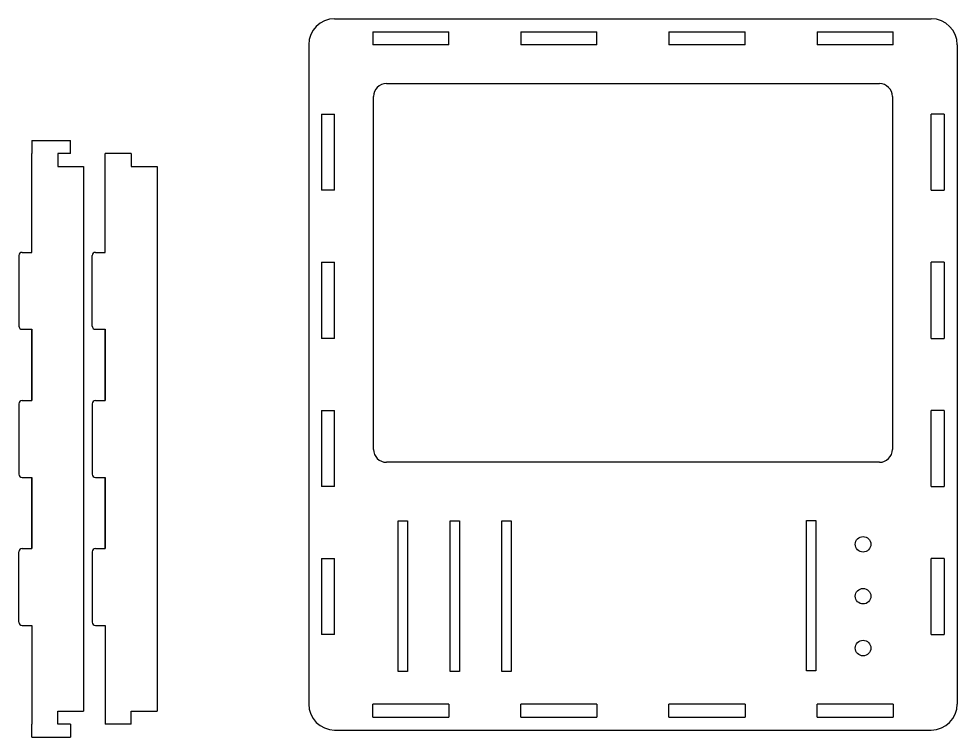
# Model space of a CAD drawing. Header units: inches. Extents: x 24.6 to 100.5, y -17.5 to 39.
# Drawn here: x 52.06 to 61.1, y 30.66 to 37.58 of the extents above; entities that cross this region are included whole.
import ezdxf

# ---------------------------------------------------------------- set-up
doc = ezdxf.new("R2010")
doc.units = ezdxf.units.IN
doc.header["$MEASUREMENT"] = 0

msp = doc.modelspace()

# ---------------------------------------------------------------- linework, layer by layer
at = {"color": 2}
for p, q in [((55.10357, 37.58281), (60.85357, 37.58281)), ((55.47038, 37.45781), (55.47038, 37.33281)), ((55.47038, 37.45781), (56.20398, 37.45781)), ((56.20398, 37.33281), (56.20398, 37.45781)), ((56.89798, 37.45781), (57.63157, 37.45781)), ((56.89798, 37.45781), (56.89798, 37.33281)), ((57.63157, 37.33281), (57.63157, 37.45781)), ((58.32557, 37.45781), (58.32557, 37.33281)), ((58.32557, 37.45781), (59.05917, 37.45781)), ((59.05917, 37.33281), (59.05917, 37.45781)), ((59.75317, 37.45781), (59.75317, 37.33281)), ((59.75317, 37.45781), (60.48677, 37.45781)), ((60.48677, 37.33281), (60.48677, 37.45781)), ((54.85357, 37.33281), (54.85357, 30.97781)), ((56.20398, 37.33281), (55.47038, 37.33281)), ((57.63157, 37.33281), (56.89798, 37.33281)), ((59.05917, 37.33281), (58.32557, 37.33281)), ((60.48677, 37.33281), (59.75317, 37.33281)), ((61.10357, 37.33281), (61.10357, 30.97781)), ((55.60357, 36.95781), (60.35357, 36.95781)), ((55.47857, 33.43281), (55.47857, 36.83281)), ((60.47857, 36.83281), (60.47857, 33.43281)), ((54.97857, 36.6635), (55.10357, 36.6635)), ((54.97857, 36.6635), (54.97857, 35.92991)), ((55.10357, 35.92991), (55.10357, 36.6635)), ((60.97857, 36.6635), (60.85357, 36.6635)), ((60.85357, 35.92991), (60.85357, 36.6635)), ((60.97857, 36.6635), (60.97857, 35.92991)), ((52.18477, 36.40826), (52.18477, 36.28326)), ((52.18477, 36.40826), (52.55977, 36.40826)), ((52.55977, 36.28326), (52.55977, 36.40826)), ((52.18477, 35.33166), (52.18477, 36.28326)), ((52.55977, 36.28326), (52.43477, 36.28326)), ((52.43477, 36.28326), (52.43477, 36.15826)), ((52.89283, 35.33166), (52.89283, 36.28326)), ((53.14283, 36.28326), (52.89283, 36.28326)), ((53.14283, 36.28326), (53.14283, 36.15826)), ((52.43477, 36.15826), (52.68477, 36.15826)), ((52.68477, 36.15826), (52.68477, 30.90826)), ((53.14283, 36.15826), (53.39283, 36.15826)), ((53.39283, 36.15826), (53.39283, 30.90826)), ((55.10357, 35.92991), (54.97857, 35.92991)), ((60.85357, 35.92991), (60.97857, 35.92991)), ((52.05977, 35.30041), (52.05977, 34.62131)), ((52.09102, 35.33166), (52.18477, 35.33166)), ((52.76783, 34.62131), (52.76783, 35.30041)), ((52.79908, 35.33166), (52.89283, 35.33166)), ((54.97857, 35.23591), (55.10357, 35.23591)), ((54.97857, 35.23591), (54.97857, 34.50231)), ((55.10357, 34.50231), (55.10357, 35.23591)), ((60.85357, 34.50231), (60.85357, 35.23591)), ((60.97857, 35.23591), (60.85357, 35.23591)), ((60.97857, 35.23591), (60.97857, 34.50231)), ((52.09102, 34.59006), (52.18477, 34.59006)), ((52.18477, 33.90406), (52.18477, 34.59006)), ((52.18477, 34.59006), (52.18477, 33.90406)), ((52.79908, 34.59006), (52.89283, 34.59006)), ((52.89283, 33.90406), (52.89283, 34.59006)), ((52.89283, 34.59006), (52.89283, 33.90406)), ((55.10357, 34.50231), (54.97857, 34.50231)), ((60.85357, 34.50231), (60.97857, 34.50231)), ((52.05977, 33.87281), (52.05977, 33.19371)), ((52.09102, 33.90406), (52.18477, 33.90406)), ((52.76783, 33.87281), (52.76783, 33.19371)), ((52.79908, 33.90406), (52.89283, 33.90406)), ((54.97857, 33.80831), (55.10357, 33.80831)), ((54.97857, 33.80831), (54.97857, 33.07471)), ((55.10357, 33.07471), (55.10357, 33.80831)), ((60.97857, 33.80831), (60.85357, 33.80831)), ((60.85357, 33.07471), (60.85357, 33.80831)), ((60.97857, 33.80831), (60.97857, 33.07471)), ((60.35357, 33.30781), (55.60357, 33.30781)), ((52.09102, 33.16246), (52.18477, 33.16246)), ((52.18477, 32.47646), (52.18477, 33.16246)), ((52.18477, 33.16246), (52.18477, 32.47646)), ((52.79908, 33.16246), (52.89283, 33.16246)), ((52.89283, 32.47646), (52.89283, 33.16246)), ((52.89283, 33.16246), (52.89283, 32.47646)), ((55.10357, 33.07471), (54.97857, 33.07471)), ((60.85357, 33.07471), (60.97857, 33.07471)), ((52.09102, 32.47646), (52.18477, 32.47646)), ((52.79908, 32.47646), (52.89283, 32.47646)), ((52.05977, 31.76612), (52.05977, 32.44521)), ((52.76783, 32.44521), (52.76783, 31.76612)), ((54.97857, 32.38071), (54.97857, 31.64711)), ((54.97857, 32.38071), (55.10357, 32.38071)), ((55.10357, 31.64711), (55.10357, 32.38071)), ((60.97857, 32.38071), (60.85357, 32.38071)), ((60.85357, 31.64711), (60.85357, 32.38071)), ((60.97857, 32.38071), (60.97857, 31.64711)), ((52.09102, 31.73487), (52.18477, 31.73487)), ((52.18477, 31.73487), (52.18477, 30.78326)), ((52.79908, 31.73487), (52.89283, 31.73487)), ((52.89283, 31.73487), (52.89283, 30.78326)), ((55.10357, 31.64711), (54.97857, 31.64711)), ((60.85357, 31.64711), (60.97857, 31.64711)), ((55.80605, 31.29281), (55.71605, 31.29281)), ((56.30605, 31.29281), (56.21605, 31.29281)), ((56.80605, 31.29281), (56.71605, 31.29281)), ((59.74109, 31.29783), (59.65109, 31.29783)), ((55.47038, 30.85281), (55.47038, 30.97781)), ((56.20398, 30.97781), (55.47038, 30.97781)), ((56.20398, 30.97781), (56.20398, 30.85281)), ((56.89798, 30.85281), (56.89798, 30.97781)), ((57.63157, 30.97781), (56.89798, 30.97781)), ((57.63157, 30.97781), (57.63157, 30.85281)), ((59.05917, 30.97781), (58.32557, 30.97781)), ((58.32557, 30.85281), (58.32557, 30.97781)), ((59.05917, 30.97781), (59.05917, 30.85281)), ((59.75317, 30.85281), (59.75317, 30.97781)), ((60.48677, 30.97781), (59.75317, 30.97781)), ((60.48677, 30.97781), (60.48677, 30.85281)), ((52.43477, 30.78326), (52.43477, 30.90826)), ((52.43477, 30.90826), (52.68477, 30.90826)), ((53.14283, 30.78326), (53.14283, 30.90826)), ((53.14283, 30.90826), (53.39283, 30.90826)), ((55.47038, 30.85281), (56.20398, 30.85281)), ((56.89798, 30.85281), (57.63157, 30.85281)), ((58.32557, 30.85281), (59.05917, 30.85281)), ((59.75317, 30.85281), (60.48677, 30.85281)), ((52.18477, 30.65826), (52.18477, 30.78326)), ((52.55977, 30.78326), (52.43477, 30.78326)), ((52.55977, 30.78326), (52.55977, 30.65826)), ((53.14283, 30.78326), (52.89283, 30.78326)), ((55.10357, 30.72781), (60.85357, 30.72781)), ((52.18477, 30.65826), (52.55977, 30.65826))]:
    msp.add_line(p, q, dxfattribs=at)
for points in [[(55.71605, 31.29281), (55.71605, 32.74281), (55.80605, 32.74281), (55.80605, 31.29281)], [(56.21605, 31.29281), (56.21605, 32.74281), (56.30605, 32.74281), (56.30605, 31.29281)], [(56.71605, 31.29281), (56.71605, 32.74281), (56.80605, 32.74281), (56.80605, 31.29281)], [(59.65109, 31.29783), (59.65109, 32.74783), (59.74109, 32.74783), (59.74109, 31.29783)]]:
    msp.add_lwpolyline(points, dxfattribs=at)
for centre in [(60.19609, 32.51781), (60.19609, 32.01781), (60.19609, 31.51781)]:
    msp.add_circle(centre, 0.075, dxfattribs=at)
for centre, radius, start, end in [((55.10357, 37.33281), 0.25, 90, 180), ((60.85357, 37.33281), 0.25, 0, 90), ((55.60357, 36.83281), 0.125, 90, 180), ((60.35357, 36.83281), 0.125, 0, 90), ((52.09102, 35.30041), 0.03125, 90, 180), ((52.79908, 35.30041), 0.03125, 90, 180), ((52.09102, 34.62131), 0.03125, 180, 270), ((52.79908, 34.62131), 0.03125, 180, 270), ((52.09102, 33.87281), 0.03125, 90, 180), ((52.79908, 33.87281), 0.03125, 90, 180), ((55.60357, 33.43281), 0.125, 180, 270), ((60.35357, 33.43281), 0.125, 270, 0), ((52.09102, 33.19371), 0.03125, 180, 270), ((52.79908, 33.19371), 0.03125, 180, 270), ((52.09102, 32.44521), 0.03125, 90, 180), ((52.79908, 32.44521), 0.03125, 90, 180), ((52.09102, 31.76612), 0.03125, 180, 270), ((52.79908, 31.76612), 0.03125, 180, 270), ((55.10357, 30.97781), 0.25, 180, 270), ((60.85357, 30.97781), 0.25, 270, 0)]:
    msp.add_arc(centre, radius, start, end, dxfattribs=at)

doc.saveas('drawing.dxf')
